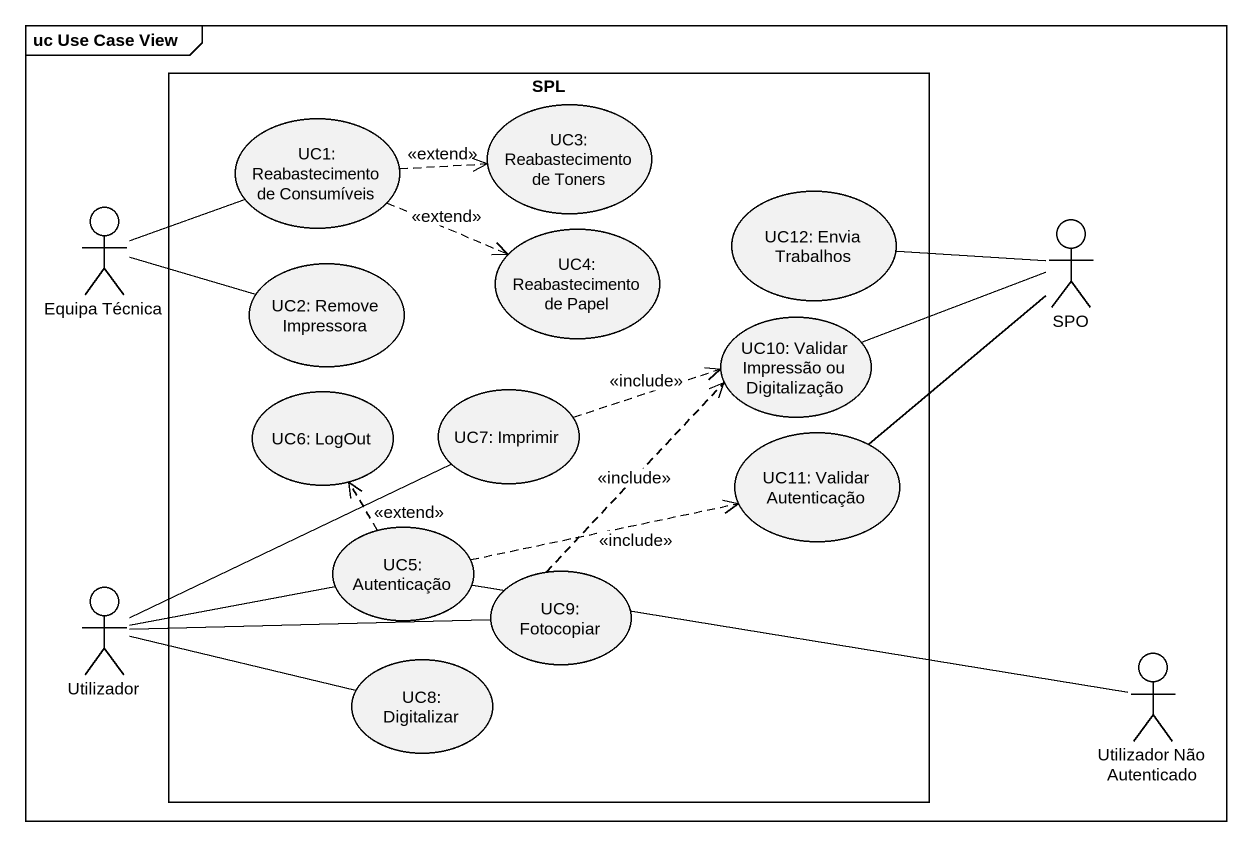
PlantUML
@startuml
mainframe uc Use Case View
rectangle SPL {
  usecase "UC3: Reabastecimento de Toners" as UC3_Reabastecimento_de
  usecase "UC1: Reabastecimento de Consumíveis" as UC1_Reabastecimento_de
  usecase "UC4: Reabastecimento de Papel" as UC4_Reabastecimento_de_Papel
  usecase "UC12: Envia Trabalhos" as UC12_Envia_Trabalhos
  usecase "UC2: Remove Impressora" as UC2_Remove_Impressora
  usecase "UC10: Validar Impressão ou Digitalização" as UC10_Validar_Impressão_ou
  usecase "UC6: LogOut" as UC6_LogOut
  usecase "UC7: Imprimir" as UC7_Imprimir
  usecase "UC11: Validar Autenticação" as UC11_Validar_Autenticação
  usecase "UC5: Autenticação" as UC5_Autenticação
  usecase "UC9: Fotocopiar" as UC9_Fotocopiar
  usecase "UC8: Digitalizar" as UC8_Digitalizar
}
actor "Equipa Técnica" as Equipa_Técnica
actor SPO
actor Utilizador
actor "Utilizador Não Autenticado" as Utilizador_Não_Autenticado
UC1_Reabastecimento_de .right.> UC3_Reabastecimento_de : <<extend>>
UC1_Reabastecimento_de .right.> UC4_Reabastecimento_de_Papel : <<extend>>
Equipa_Técnica -right- UC1_Reabastecimento_de
Equipa_Técnica -right- UC2_Remove_Impressora
SPO -left- UC12_Envia_Trabalhos
SPO -- UC11_Validar_Autenticação
UC10_Validar_Impressão_ou -right- SPO
UC7_Imprimir .right.> UC10_Validar_Impressão_ou : <<include>>
UC5_Autenticação .up.> UC6_LogOut : <<extend>>
UC5_Autenticação .right.> UC11_Validar_Autenticação : <<include>>
Utilizador -right- UC7_Imprimir
Utilizador -right- UC5_Autenticação
Utilizador -right- UC9_Fotocopiar
Utilizador -right- UC8_Digitalizar
UC9_Fotocopiar .up.> UC10_Validar_Impressão_ou : <<include>>
Utilizador_Não_Autenticado -left- UC5_Autenticação
@enduml
